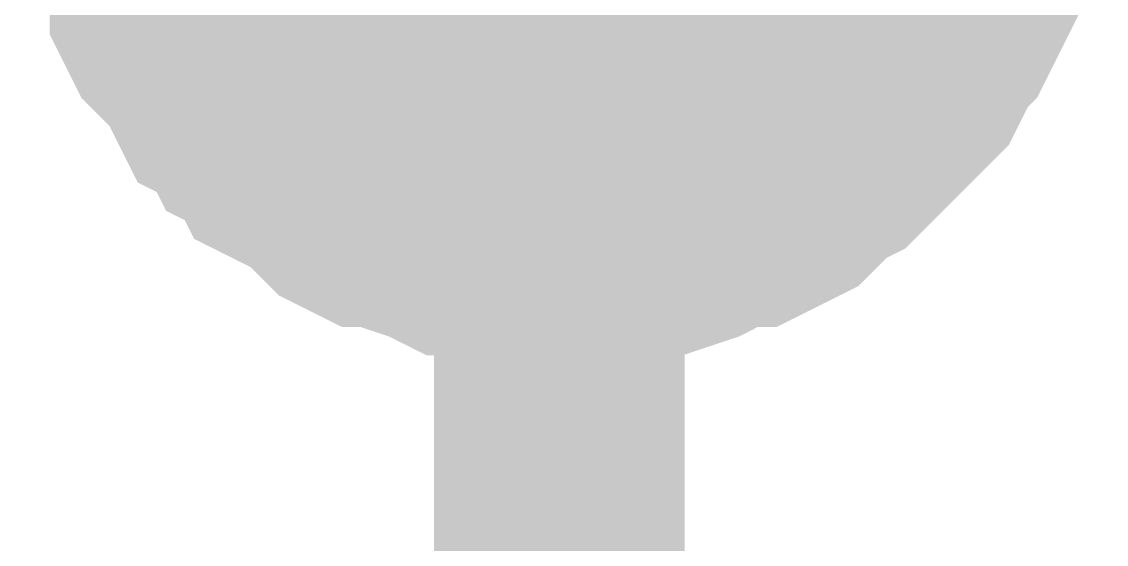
# Model space of a CAD drawing. Header units: millimetres. Extents: x 0 to 800, y 0 to 567.
# Drawn here: x 175.774 to 177.07, y 453.334 to 453.958 of the extents above; entities that cross this region are included whole.
import ezdxf

# ---------------------------------------------------------------- set-up
doc = ezdxf.new("R2010")
doc.units = ezdxf.units.MM
doc.layers.add('Sheet', color=255, linetype='Continuous')

msp = doc.modelspace()

# ---------------------------------------------------------------- linework, layer by layer
at = {"layer": 'Sheet', "const_width": 0.508}
for points in [[(176.16, 454.2153, 1), (176.668, 454.2153, 1)], [(176.16, 454.2144, 1), (176.668, 454.2144, 1)]]:
    msp.add_lwpolyline(points, format="xyb", close=True, dxfattribs=at)
at = {"layer": 'Sheet'}
for points, const_width in [([(176.4162, 451.4135), (176.4162, 454.2022)], 0.2997), ([(176.4162, 453.6982), (176.3938, 453.6982), (176.3602, 453.6982), (176.3378, 453.7094), (176.3154, 453.7094), (176.293, 453.7094), (176.2706, 453.7206), (176.237, 453.7318), (176.2146, 453.743), (176.1922, 453.743), (176.1698, 453.7542), (176.1586, 453.7654), (176.1362, 453.7878), (176.1138, 453.799), (176.0914, 453.8102), (176.0802, 453.8326), (176.0578, 453.8438), (176.0466, 453.8662), (176.0242, 453.8774), (176.013, 453.8998), (176.0018, 453.9222), (175.9794, 453.9446), (175.9682, 453.9558), (175.957, 453.9782), (175.957, 454.0006), (175.9458, 454.023), (175.9346, 454.0566), (175.9234, 454.079), (175.9234, 454.1014), (175.9234, 454.1238)], 0.2997), ([(176.4162, 453.6982), (176.3938, 453.6982), (176.3602, 453.6982), (176.3378, 453.7094), (176.3154, 453.7094), (176.293, 453.7094), (176.2706, 453.7206), (176.237, 453.7318), (176.2146, 453.743), (176.1922, 453.743), (176.1698, 453.7542), (176.1586, 453.7654), (176.1362, 453.7878), (176.1138, 453.799), (176.0914, 453.8102), (176.0802, 453.8326), (176.0578, 453.8438), (176.0466, 453.8662), (176.0242, 453.8774), (176.013, 453.8998), (176.0018, 453.9222), (175.9794, 453.9446), (175.9682, 453.9558), (175.957, 453.9782), (175.957, 454.0006), (175.9458, 454.023), (175.9346, 454.0566), (175.9234, 454.079), (175.9234, 454.1014), (175.9234, 454.1238)], 0.2997), ([(176.4162, 453.6982), (176.3938, 453.6982), (176.3602, 453.6982), (176.3378, 453.7094), (176.3154, 453.7094), (176.293, 453.7094), (176.2706, 453.7206), (176.237, 453.7318), (176.2146, 453.743), (176.1922, 453.743), (176.1698, 453.7542), (176.1586, 453.7654), (176.1362, 453.7878), (176.1138, 453.799), (176.0914, 453.8102), (176.0802, 453.8326), (176.0578, 453.8438), (176.0466, 453.8662), (176.0242, 453.8774), (176.013, 453.8998), (176.0018, 453.9222), (175.9794, 453.9446), (175.9682, 453.9558), (175.957, 453.9782), (175.957, 454.0006), (175.9458, 454.023), (175.9346, 454.0566), (175.9234, 454.079), (175.9234, 454.1014), (175.9234, 454.1238)], 0.2997), ([(176.4162, 453.6982), (176.3938, 453.6982), (176.3602, 453.6982), (176.3378, 453.7094), (176.3154, 453.7094), (176.293, 453.7094), (176.2706, 453.7206), (176.237, 453.7318), (176.2146, 453.743), (176.1922, 453.743), (176.1698, 453.7542), (176.1586, 453.7654), (176.1362, 453.7878), (176.1138, 453.799), (176.0914, 453.8102), (176.0802, 453.8326), (176.0578, 453.8438), (176.0466, 453.8662), (176.0242, 453.8774), (176.013, 453.8998), (176.0018, 453.9222), (175.9794, 453.9446), (175.9682, 453.9558), (175.957, 453.9782), (175.957, 454.0006), (175.9458, 454.023), (175.9346, 454.0566), (175.9234, 454.079), (175.9234, 454.1014), (175.9234, 454.1238)], 0.2997), ([(176.4162, 453.6982), (176.3938, 453.6982), (176.3602, 453.6982), (176.3378, 453.7094), (176.3154, 453.7094), (176.293, 453.7094), (176.2706, 453.7206), (176.237, 453.7318), (176.2146, 453.743), (176.1922, 453.743), (176.1698, 453.7542), (176.1586, 453.7654), (176.1362, 453.7878), (176.1138, 453.799), (176.0914, 453.8102), (176.0802, 453.8326), (176.0578, 453.8438), (176.0466, 453.8662), (176.0242, 453.8774), (176.013, 453.8998), (176.0018, 453.9222), (175.9794, 453.9446), (175.9682, 453.9558), (175.957, 453.9782), (175.957, 454.0006), (175.9458, 454.023), (175.9346, 454.0566), (175.9234, 454.079), (175.9234, 454.1014), (175.9234, 454.1238)], 0.2997), ([(176.4162, 453.6982), (176.3938, 453.6982), (176.3602, 453.6982), (176.3378, 453.7094), (176.3154, 453.7094), (176.293, 453.7094), (176.2706, 453.7206), (176.237, 453.7318), (176.2146, 453.743), (176.1922, 453.743), (176.1698, 453.7542), (176.1586, 453.7654), (176.1362, 453.7878), (176.1138, 453.799), (176.0914, 453.8102), (176.0802, 453.8326), (176.0578, 453.8438), (176.0466, 453.8662), (176.0242, 453.8774), (176.013, 453.8998), (176.0018, 453.9222), (175.9794, 453.9446), (175.9682, 453.9558), (175.957, 453.9782), (175.957, 454.0006), (175.9458, 454.023), (175.9346, 454.0566), (175.9234, 454.079), (175.9234, 454.1014), (175.9234, 454.1238)], 0.2997), ([(176.4162, 453.6982), (176.3938, 453.6982), (176.3602, 453.6982), (176.3378, 453.7094), (176.3154, 453.7094), (176.293, 453.7094), (176.2706, 453.7206), (176.237, 453.7318), (176.2146, 453.743), (176.1922, 453.743), (176.1698, 453.7542), (176.1586, 453.7654), (176.1362, 453.7878), (176.1138, 453.799), (176.0914, 453.8102), (176.0802, 453.8326), (176.0578, 453.8438), (176.0466, 453.8662), (176.0242, 453.8774), (176.013, 453.8998), (176.0018, 453.9222), (175.9794, 453.9446), (175.9682, 453.9558), (175.957, 453.9782), (175.957, 454.0006), (175.9458, 454.023), (175.9346, 454.0566), (175.9234, 454.079), (175.9234, 454.1014), (175.9234, 454.1238)], 0.2997), ([(176.4162, 453.6982), (176.3938, 453.6982), (176.3602, 453.6982), (176.3378, 453.7094), (176.3154, 453.7094), (176.293, 453.7094), (176.2706, 453.7206), (176.237, 453.7318), (176.2146, 453.743), (176.1922, 453.743), (176.1698, 453.7542), (176.1586, 453.7654), (176.1362, 453.7878), (176.1138, 453.799), (176.0914, 453.8102), (176.0802, 453.8326), (176.0578, 453.8438), (176.0466, 453.8662), (176.0242, 453.8774), (176.013, 453.8998), (176.0018, 453.9222), (175.9794, 453.9446), (175.9682, 453.9558), (175.957, 453.9782), (175.957, 454.0006), (175.9458, 454.023), (175.9346, 454.0566), (175.9234, 454.079), (175.9234, 454.1014), (175.9234, 454.1238)], 0.2997), ([(176.4162, 453.6982), (176.3938, 453.6982), (176.3602, 453.6982), (176.3378, 453.7094), (176.3154, 453.7094), (176.293, 453.7094), (176.2706, 453.7206), (176.237, 453.7318), (176.2146, 453.743), (176.1922, 453.743), (176.1698, 453.7542), (176.1586, 453.7654), (176.1362, 453.7878), (176.1138, 453.799), (176.0914, 453.8102), (176.0802, 453.8326), (176.0578, 453.8438), (176.0466, 453.8662), (176.0242, 453.8774), (176.013, 453.8998), (176.0018, 453.9222), (175.9794, 453.9446), (175.9682, 453.9558), (175.957, 453.9782), (175.957, 454.0006), (175.9458, 454.023), (175.9346, 454.0566), (175.9234, 454.079), (175.9234, 454.1014), (175.9234, 454.1238)], 0.2997), ([(176.4162, 453.6982), (176.3938, 453.6982), (176.3602, 453.6982), (176.3378, 453.7094), (176.3154, 453.7094), (176.293, 453.7094), (176.2706, 453.7206), (176.237, 453.7318), (176.2146, 453.743), (176.1922, 453.743), (176.1698, 453.7542), (176.1586, 453.7654), (176.1362, 453.7878), (176.1138, 453.799), (176.0914, 453.8102), (176.0802, 453.8326), (176.0578, 453.8438), (176.0466, 453.8662), (176.0242, 453.8774), (176.013, 453.8998), (176.0018, 453.9222), (175.9794, 453.9446), (175.9682, 453.9558), (175.957, 453.9782), (175.957, 454.0006), (175.9458, 454.023), (175.9346, 454.0566), (175.9234, 454.079), (175.9234, 454.1014), (175.9234, 454.1238)], 0.2997), ([(176.9202, 454.1238), (176.9202, 454.1014), (176.9202, 454.079), (176.909, 454.0566), (176.8978, 454.023), (176.8866, 454.0006), (176.8754, 453.9782), (176.8642, 453.9558), (176.853, 453.9446), (176.8418, 453.9222), (176.8306, 453.8998), (176.8082, 453.8774), (176.797, 453.8662), (176.7746, 453.8438), (176.7634, 453.8326), (176.741, 453.8102), (176.7186, 453.799), (176.7074, 453.7878), (176.685, 453.7654), (176.6626, 453.7542), (176.6402, 453.743), (176.6178, 453.743), (176.5954, 453.7318), (176.573, 453.7206), (176.5394, 453.7094), (176.517, 453.7094), (176.4946, 453.7094), (176.4722, 453.6982), (176.4386, 453.6982), (176.4162, 453.6982)], 0.2997), ([(176.9202, 454.1238), (176.9202, 454.1014), (176.9202, 454.079), (176.909, 454.0566), (176.8978, 454.023), (176.8866, 454.0006), (176.8754, 453.9782), (176.8642, 453.9558), (176.853, 453.9446), (176.8418, 453.9222), (176.8306, 453.8998), (176.8082, 453.8774), (176.797, 453.8662), (176.7746, 453.8438), (176.7634, 453.8326), (176.741, 453.8102), (176.7186, 453.799), (176.7074, 453.7878), (176.685, 453.7654), (176.6626, 453.7542), (176.6402, 453.743), (176.6178, 453.743), (176.5954, 453.7318), (176.573, 453.7206), (176.5394, 453.7094), (176.517, 453.7094), (176.4946, 453.7094), (176.4722, 453.6982), (176.4386, 453.6982), (176.4162, 453.6982)], 0.2997), ([(176.9202, 454.1238), (176.9202, 454.1014), (176.9202, 454.079), (176.909, 454.0566), (176.8978, 454.023), (176.8866, 454.0006), (176.8754, 453.9782), (176.8642, 453.9558), (176.853, 453.9446), (176.8418, 453.9222), (176.8306, 453.8998), (176.8082, 453.8774), (176.797, 453.8662), (176.7746, 453.8438), (176.7634, 453.8326), (176.741, 453.8102), (176.7186, 453.799), (176.7074, 453.7878), (176.685, 453.7654), (176.6626, 453.7542), (176.6402, 453.743), (176.6178, 453.743), (176.5954, 453.7318), (176.573, 453.7206), (176.5394, 453.7094), (176.517, 453.7094), (176.4946, 453.7094), (176.4722, 453.6982), (176.4386, 453.6982), (176.4162, 453.6982)], 0.2997), ([(176.9202, 454.1238), (176.9202, 454.1014), (176.9202, 454.079), (176.909, 454.0566), (176.8978, 454.023), (176.8866, 454.0006), (176.8754, 453.9782), (176.8642, 453.9558), (176.853, 453.9446), (176.8418, 453.9222), (176.8306, 453.8998), (176.8082, 453.8774), (176.797, 453.8662), (176.7746, 453.8438), (176.7634, 453.8326), (176.741, 453.8102), (176.7186, 453.799), (176.7074, 453.7878), (176.685, 453.7654), (176.6626, 453.7542), (176.6402, 453.743), (176.6178, 453.743), (176.5954, 453.7318), (176.573, 453.7206), (176.5394, 453.7094), (176.517, 453.7094), (176.4946, 453.7094), (176.4722, 453.6982), (176.4386, 453.6982), (176.4162, 453.6982)], 0.2997), ([(176.9202, 454.1238), (176.9202, 454.1014), (176.9202, 454.079), (176.909, 454.0566), (176.8978, 454.023), (176.8866, 454.0006), (176.8754, 453.9782), (176.8642, 453.9558), (176.853, 453.9446), (176.8418, 453.9222), (176.8306, 453.8998), (176.8082, 453.8774), (176.797, 453.8662), (176.7746, 453.8438), (176.7634, 453.8326), (176.741, 453.8102), (176.7186, 453.799), (176.7074, 453.7878), (176.685, 453.7654), (176.6626, 453.7542), (176.6402, 453.743), (176.6178, 453.743), (176.5954, 453.7318), (176.573, 453.7206), (176.5394, 453.7094), (176.517, 453.7094), (176.4946, 453.7094), (176.4722, 453.6982), (176.4386, 453.6982), (176.4162, 453.6982)], 0.2997), ([(176.9202, 454.1238), (176.9202, 454.1014), (176.9202, 454.079), (176.909, 454.0566), (176.8978, 454.023), (176.8866, 454.0006), (176.8754, 453.9782), (176.8642, 453.9558), (176.853, 453.9446), (176.8418, 453.9222), (176.8306, 453.8998), (176.8082, 453.8774), (176.797, 453.8662), (176.7746, 453.8438), (176.7634, 453.8326), (176.741, 453.8102), (176.7186, 453.799), (176.7074, 453.7878), (176.685, 453.7654), (176.6626, 453.7542), (176.6402, 453.743), (176.6178, 453.743), (176.5954, 453.7318), (176.573, 453.7206), (176.5394, 453.7094), (176.517, 453.7094), (176.4946, 453.7094), (176.4722, 453.6982), (176.4386, 453.6982), (176.4162, 453.6982)], 0.2997), ([(176.9202, 454.1238), (176.9202, 454.1014), (176.9202, 454.079), (176.909, 454.0566), (176.8978, 454.023), (176.8866, 454.0006), (176.8754, 453.9782), (176.8642, 453.9558), (176.853, 453.9446), (176.8418, 453.9222), (176.8306, 453.8998), (176.8082, 453.8774), (176.797, 453.8662), (176.7746, 453.8438), (176.7634, 453.8326), (176.741, 453.8102), (176.7186, 453.799), (176.7074, 453.7878), (176.685, 453.7654), (176.6626, 453.7542), (176.6402, 453.743), (176.6178, 453.743), (176.5954, 453.7318), (176.573, 453.7206), (176.5394, 453.7094), (176.517, 453.7094), (176.4946, 453.7094), (176.4722, 453.6982), (176.4386, 453.6982), (176.4162, 453.6982)], 0.2997), ([(176.9202, 454.1238), (176.9202, 454.1014), (176.9202, 454.079), (176.909, 454.0566), (176.8978, 454.023), (176.8866, 454.0006), (176.8754, 453.9782), (176.8642, 453.9558), (176.853, 453.9446), (176.8418, 453.9222), (176.8306, 453.8998), (176.8082, 453.8774), (176.797, 453.8662), (176.7746, 453.8438), (176.7634, 453.8326), (176.741, 453.8102), (176.7186, 453.799), (176.7074, 453.7878), (176.685, 453.7654), (176.6626, 453.7542), (176.6402, 453.743), (176.6178, 453.743), (176.5954, 453.7318), (176.573, 453.7206), (176.5394, 453.7094), (176.517, 453.7094), (176.4946, 453.7094), (176.4722, 453.6982), (176.4386, 453.6982), (176.4162, 453.6982)], 0.2997), ([(176.9202, 454.1238), (176.9202, 454.1014), (176.9202, 454.079), (176.909, 454.0566), (176.8978, 454.023), (176.8866, 454.0006), (176.8754, 453.9782), (176.8642, 453.9558), (176.853, 453.9446), (176.8418, 453.9222), (176.8306, 453.8998), (176.8082, 453.8774), (176.797, 453.8662), (176.7746, 453.8438), (176.7634, 453.8326), (176.741, 453.8102), (176.7186, 453.799), (176.7074, 453.7878), (176.685, 453.7654), (176.6626, 453.7542), (176.6402, 453.743), (176.6178, 453.743), (176.5954, 453.7318), (176.573, 453.7206), (176.5394, 453.7094), (176.517, 453.7094), (176.4946, 453.7094), (176.4722, 453.6982), (176.4386, 453.6982), (176.4162, 453.6982)], 0.2997), ([(176.9202, 454.1238), (176.9202, 454.1014), (176.9202, 454.079), (176.909, 454.0566), (176.8978, 454.023), (176.8866, 454.0006), (176.8754, 453.9782), (176.8642, 453.9558), (176.853, 453.9446), (176.8418, 453.9222), (176.8306, 453.8998), (176.8082, 453.8774), (176.797, 453.8662), (176.7746, 453.8438), (176.7634, 453.8326), (176.741, 453.8102), (176.7186, 453.799), (176.7074, 453.7878), (176.685, 453.7654), (176.6626, 453.7542), (176.6402, 453.743), (176.6178, 453.743), (176.5954, 453.7318), (176.573, 453.7206), (176.5394, 453.7094), (176.517, 453.7094), (176.4946, 453.7094), (176.4722, 453.6982), (176.4386, 453.6982), (176.4162, 453.6982)], 0.2997), ([(176.4162, 453.6982), (176.3938, 453.6982), (176.3602, 453.6982), (176.3378, 453.7094), (176.3154, 453.7094), (176.293, 453.7094), (176.2706, 453.7206), (176.237, 453.7318), (176.2146, 453.743), (176.1922, 453.743), (176.1698, 453.7542), (176.1586, 453.7654), (176.1362, 453.7878), (176.1138, 453.799), (176.0914, 453.8102), (176.0802, 453.8326), (176.0578, 453.8438), (176.0466, 453.8662), (176.0242, 453.8774), (176.013, 453.8998), (176.0018, 453.9222), (175.9794, 453.9446), (175.9682, 453.9558), (175.957, 453.9782), (175.957, 454.0006), (175.9458, 454.023)], 0.0991), ([(176.4162, 453.6982), (176.3938, 453.6982), (176.3602, 453.6982), (176.3378, 453.7094), (176.3154, 453.7094), (176.293, 453.7094), (176.2706, 453.7206), (176.237, 453.7318), (176.2146, 453.743), (176.1922, 453.743), (176.1698, 453.7542), (176.1586, 453.7654), (176.1362, 453.7878), (176.1138, 453.799), (176.0914, 453.8102), (176.0802, 453.8326), (176.0578, 453.8438), (176.0466, 453.8662), (176.0242, 453.8774), (176.013, 453.8998), (176.0018, 453.9222), (175.9794, 453.9446), (175.9682, 453.9558), (175.957, 453.9782), (175.957, 454.0006), (175.9458, 454.023)], 0.0991), ([(176.4162, 453.6982), (176.3938, 453.6982), (176.3602, 453.6982), (176.3378, 453.7094), (176.3154, 453.7094), (176.293, 453.7094), (176.2706, 453.7206), (176.237, 453.7318), (176.2146, 453.743), (176.1922, 453.743), (176.1698, 453.7542), (176.1586, 453.7654), (176.1362, 453.7878), (176.1138, 453.799), (176.0914, 453.8102), (176.0802, 453.8326), (176.0578, 453.8438), (176.0466, 453.8662), (176.0242, 453.8774), (176.013, 453.8998), (176.0018, 453.9222), (175.9794, 453.9446), (175.9682, 453.9558), (175.957, 453.9782), (175.957, 454.0006), (175.9458, 454.023)], 0.0991), ([(176.4162, 453.6982), (176.3938, 453.6982), (176.3602, 453.6982), (176.3378, 453.7094), (176.3154, 453.7094), (176.293, 453.7094), (176.2706, 453.7206), (176.237, 453.7318), (176.2146, 453.743), (176.1922, 453.743), (176.1698, 453.7542), (176.1586, 453.7654), (176.1362, 453.7878), (176.1138, 453.799), (176.0914, 453.8102), (176.0802, 453.8326), (176.0578, 453.8438), (176.0466, 453.8662), (176.0242, 453.8774), (176.013, 453.8998), (176.0018, 453.9222), (175.9794, 453.9446), (175.9682, 453.9558), (175.957, 453.9782), (175.957, 454.0006), (175.9458, 454.023)], 0.0991), ([(176.4162, 453.6982), (176.3938, 453.6982), (176.3602, 453.6982), (176.3378, 453.7094), (176.3154, 453.7094), (176.293, 453.7094), (176.2706, 453.7206), (176.237, 453.7318), (176.2146, 453.743), (176.1922, 453.743), (176.1698, 453.7542), (176.1586, 453.7654), (176.1362, 453.7878), (176.1138, 453.799), (176.0914, 453.8102), (176.0802, 453.8326), (176.0578, 453.8438), (176.0466, 453.8662), (176.0242, 453.8774), (176.013, 453.8998), (176.0018, 453.9222), (175.9794, 453.9446), (175.9682, 453.9558), (175.957, 453.9782), (175.957, 454.0006), (175.9458, 454.023)], 0.0991), ([(176.4162, 453.6982), (176.3938, 453.6982), (176.3602, 453.6982), (176.3378, 453.7094), (176.3154, 453.7094), (176.293, 453.7094), (176.2706, 453.7206), (176.237, 453.7318), (176.2146, 453.743), (176.1922, 453.743), (176.1698, 453.7542), (176.1586, 453.7654), (176.1362, 453.7878), (176.1138, 453.799), (176.0914, 453.8102), (176.0802, 453.8326), (176.0578, 453.8438), (176.0466, 453.8662), (176.0242, 453.8774), (176.013, 453.8998), (176.0018, 453.9222), (175.9794, 453.9446), (175.9682, 453.9558), (175.957, 453.9782), (175.957, 454.0006), (175.9458, 454.023)], 0.0991), ([(176.4162, 453.6982), (176.3938, 453.6982), (176.3602, 453.6982), (176.3378, 453.7094), (176.3154, 453.7094), (176.293, 453.7094), (176.2706, 453.7206), (176.237, 453.7318), (176.2146, 453.743), (176.1922, 453.743), (176.1698, 453.7542), (176.1586, 453.7654), (176.1362, 453.7878), (176.1138, 453.799), (176.0914, 453.8102), (176.0802, 453.8326), (176.0578, 453.8438), (176.0466, 453.8662), (176.0242, 453.8774), (176.013, 453.8998), (176.0018, 453.9222), (175.9794, 453.9446), (175.9682, 453.9558), (175.957, 453.9782), (175.957, 454.0006), (175.9458, 454.023)], 0.0991), ([(176.4162, 453.6982), (176.3938, 453.6982), (176.3602, 453.6982), (176.3378, 453.7094), (176.3154, 453.7094), (176.293, 453.7094), (176.2706, 453.7206), (176.237, 453.7318), (176.2146, 453.743), (176.1922, 453.743), (176.1698, 453.7542), (176.1586, 453.7654), (176.1362, 453.7878), (176.1138, 453.799), (176.0914, 453.8102), (176.0802, 453.8326), (176.0578, 453.8438), (176.0466, 453.8662), (176.0242, 453.8774), (176.013, 453.8998), (176.0018, 453.9222), (175.9794, 453.9446), (175.9682, 453.9558), (175.957, 453.9782), (175.957, 454.0006), (175.9458, 454.023)], 0.0991), ([(176.4162, 453.6982), (176.3938, 453.6982), (176.3602, 453.6982), (176.3378, 453.7094), (176.3154, 453.7094), (176.293, 453.7094), (176.2706, 453.7206), (176.237, 453.7318), (176.2146, 453.743), (176.1922, 453.743), (176.1698, 453.7542), (176.1586, 453.7654), (176.1362, 453.7878), (176.1138, 453.799), (176.0914, 453.8102), (176.0802, 453.8326), (176.0578, 453.8438), (176.0466, 453.8662), (176.0242, 453.8774), (176.013, 453.8998), (176.0018, 453.9222), (175.9794, 453.9446), (175.9682, 453.9558), (175.957, 453.9782), (175.957, 454.0006), (175.9458, 454.023)], 0.0991), ([(176.4162, 453.6982), (176.3938, 453.6982), (176.3602, 453.6982), (176.3378, 453.7094), (176.3154, 453.7094), (176.293, 453.7094), (176.2706, 453.7206), (176.237, 453.7318), (176.2146, 453.743), (176.1922, 453.743), (176.1698, 453.7542), (176.1586, 453.7654), (176.1362, 453.7878), (176.1138, 453.799), (176.0914, 453.8102), (176.0802, 453.8326), (176.0578, 453.8438), (176.0466, 453.8662), (176.0242, 453.8774), (176.013, 453.8998), (176.0018, 453.9222), (175.9794, 453.9446), (175.9682, 453.9558), (175.957, 453.9782), (175.957, 454.0006), (175.9458, 454.023)], 0.0991), ([(176.8978, 454.023), (176.8866, 454.0006), (176.8754, 453.9782), (176.8642, 453.9558), (176.853, 453.9446), (176.8418, 453.9222), (176.8306, 453.8998), (176.8082, 453.8774), (176.797, 453.8662), (176.7746, 453.8438), (176.7634, 453.8326), (176.741, 453.8102), (176.7186, 453.799), (176.7074, 453.7878), (176.685, 453.7654), (176.6626, 453.7542), (176.6402, 453.743), (176.6178, 453.743), (176.5954, 453.7318), (176.573, 453.7206), (176.5394, 453.7094), (176.517, 453.7094), (176.4946, 453.7094), (176.4722, 453.6982), (176.4386, 453.6982), (176.4162, 453.6982)], 0.0991), ([(176.8978, 454.023), (176.8866, 454.0006), (176.8754, 453.9782), (176.8642, 453.9558), (176.853, 453.9446), (176.8418, 453.9222), (176.8306, 453.8998), (176.8082, 453.8774), (176.797, 453.8662), (176.7746, 453.8438), (176.7634, 453.8326), (176.741, 453.8102), (176.7186, 453.799), (176.7074, 453.7878), (176.685, 453.7654), (176.6626, 453.7542), (176.6402, 453.743), (176.6178, 453.743), (176.5954, 453.7318), (176.573, 453.7206), (176.5394, 453.7094), (176.517, 453.7094), (176.4946, 453.7094), (176.4722, 453.6982), (176.4386, 453.6982), (176.4162, 453.6982)], 0.0991), ([(176.8978, 454.023), (176.8866, 454.0006), (176.8754, 453.9782), (176.8642, 453.9558), (176.853, 453.9446), (176.8418, 453.9222), (176.8306, 453.8998), (176.8082, 453.8774), (176.797, 453.8662), (176.7746, 453.8438), (176.7634, 453.8326), (176.741, 453.8102), (176.7186, 453.799), (176.7074, 453.7878), (176.685, 453.7654), (176.6626, 453.7542), (176.6402, 453.743), (176.6178, 453.743), (176.5954, 453.7318), (176.573, 453.7206), (176.5394, 453.7094), (176.517, 453.7094), (176.4946, 453.7094), (176.4722, 453.6982), (176.4386, 453.6982), (176.4162, 453.6982)], 0.0991), ([(176.8978, 454.023), (176.8866, 454.0006), (176.8754, 453.9782), (176.8642, 453.9558), (176.853, 453.9446), (176.8418, 453.9222), (176.8306, 453.8998), (176.8082, 453.8774), (176.797, 453.8662), (176.7746, 453.8438), (176.7634, 453.8326), (176.741, 453.8102), (176.7186, 453.799), (176.7074, 453.7878), (176.685, 453.7654), (176.6626, 453.7542), (176.6402, 453.743), (176.6178, 453.743), (176.5954, 453.7318), (176.573, 453.7206), (176.5394, 453.7094), (176.517, 453.7094), (176.4946, 453.7094), (176.4722, 453.6982), (176.4386, 453.6982), (176.4162, 453.6982)], 0.0991), ([(176.8978, 454.023), (176.8866, 454.0006), (176.8754, 453.9782), (176.8642, 453.9558), (176.853, 453.9446), (176.8418, 453.9222), (176.8306, 453.8998), (176.8082, 453.8774), (176.797, 453.8662), (176.7746, 453.8438), (176.7634, 453.8326), (176.741, 453.8102), (176.7186, 453.799), (176.7074, 453.7878), (176.685, 453.7654), (176.6626, 453.7542), (176.6402, 453.743), (176.6178, 453.743), (176.5954, 453.7318), (176.573, 453.7206), (176.5394, 453.7094), (176.517, 453.7094), (176.4946, 453.7094), (176.4722, 453.6982), (176.4386, 453.6982), (176.4162, 453.6982)], 0.0991), ([(176.8978, 454.023), (176.8866, 454.0006), (176.8754, 453.9782), (176.8642, 453.9558), (176.853, 453.9446), (176.8418, 453.9222), (176.8306, 453.8998), (176.8082, 453.8774), (176.797, 453.8662), (176.7746, 453.8438), (176.7634, 453.8326), (176.741, 453.8102), (176.7186, 453.799), (176.7074, 453.7878), (176.685, 453.7654), (176.6626, 453.7542), (176.6402, 453.743), (176.6178, 453.743), (176.5954, 453.7318), (176.573, 453.7206), (176.5394, 453.7094), (176.517, 453.7094), (176.4946, 453.7094), (176.4722, 453.6982), (176.4386, 453.6982), (176.4162, 453.6982)], 0.0991), ([(176.8978, 454.023), (176.8866, 454.0006), (176.8754, 453.9782), (176.8642, 453.9558), (176.853, 453.9446), (176.8418, 453.9222), (176.8306, 453.8998), (176.8082, 453.8774), (176.797, 453.8662), (176.7746, 453.8438), (176.7634, 453.8326), (176.741, 453.8102), (176.7186, 453.799), (176.7074, 453.7878), (176.685, 453.7654), (176.6626, 453.7542), (176.6402, 453.743), (176.6178, 453.743), (176.5954, 453.7318), (176.573, 453.7206), (176.5394, 453.7094), (176.517, 453.7094), (176.4946, 453.7094), (176.4722, 453.6982), (176.4386, 453.6982), (176.4162, 453.6982)], 0.0991), ([(176.8978, 454.023), (176.8866, 454.0006), (176.8754, 453.9782), (176.8642, 453.9558), (176.853, 453.9446), (176.8418, 453.9222), (176.8306, 453.8998), (176.8082, 453.8774), (176.797, 453.8662), (176.7746, 453.8438), (176.7634, 453.8326), (176.741, 453.8102), (176.7186, 453.799), (176.7074, 453.7878), (176.685, 453.7654), (176.6626, 453.7542), (176.6402, 453.743), (176.6178, 453.743), (176.5954, 453.7318), (176.573, 453.7206), (176.5394, 453.7094), (176.517, 453.7094), (176.4946, 453.7094), (176.4722, 453.6982), (176.4386, 453.6982), (176.4162, 453.6982)], 0.0991), ([(176.8978, 454.023), (176.8866, 454.0006), (176.8754, 453.9782), (176.8642, 453.9558), (176.853, 453.9446), (176.8418, 453.9222), (176.8306, 453.8998), (176.8082, 453.8774), (176.797, 453.8662), (176.7746, 453.8438), (176.7634, 453.8326), (176.741, 453.8102), (176.7186, 453.799), (176.7074, 453.7878), (176.685, 453.7654), (176.6626, 453.7542), (176.6402, 453.743), (176.6178, 453.743), (176.5954, 453.7318), (176.573, 453.7206), (176.5394, 453.7094), (176.517, 453.7094), (176.4946, 453.7094), (176.4722, 453.6982), (176.4386, 453.6982), (176.4162, 453.6982)], 0.0991), ([(176.8978, 454.023), (176.8866, 454.0006), (176.8754, 453.9782), (176.8642, 453.9558), (176.853, 453.9446), (176.8418, 453.9222), (176.8306, 453.8998), (176.8082, 453.8774), (176.797, 453.8662), (176.7746, 453.8438), (176.7634, 453.8326), (176.741, 453.8102), (176.7186, 453.799), (176.7074, 453.7878), (176.685, 453.7654), (176.6626, 453.7542), (176.6402, 453.743), (176.6178, 453.743), (176.5954, 453.7318), (176.573, 453.7206), (176.5394, 453.7094), (176.517, 453.7094), (176.4946, 453.7094), (176.4722, 453.6982), (176.4386, 453.6982), (176.4162, 453.6982)], 0.0991)]:
    msp.add_lwpolyline(points, dxfattribs=dict(at, const_width=const_width))

doc.saveas('drawing.dxf')
